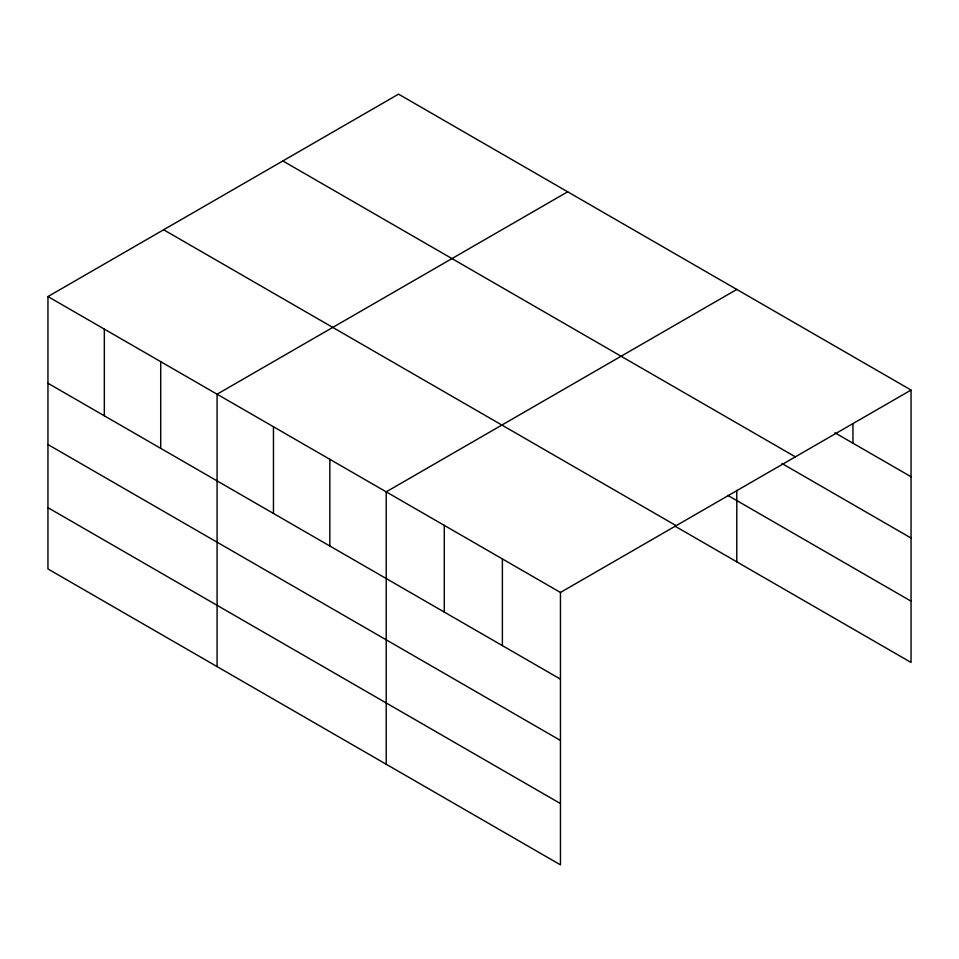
<?xml version="1.0" encoding="UTF-8"?>
<svg xmlns="http://www.w3.org/2000/svg" width="959" height="959" viewBox="0 0 959 959"><rect width="100%" height="100%" fill="white"/><g stroke="black" fill="none" stroke-linecap="round" stroke-linejoin="round"><path stroke-width="1.44" d="M560.464 740.432L560.464 592.458L47.95 296.559L47.95 568.951L560.464 864.85L560.464 740.432L47.95 444.532M675.292 526.335L911.05 662.441L911.05 390.049L398.536 94.15L47.95 296.559M567.668 191.8L217.082 394.197L217.082 666.601M736.788 289.438L386.213 491.847L386.213 764.239M560.464 592.458L911.05 390.049M834.893 432.773L911.05 476.743M282.845 160.944L795.359 456.844M781.969 463.497L911.05 538.023M727.821 495.383L911.05 601.161M163.641 229.764L676.155 525.664M47.95 383.252L560.464 679.152M47.95 507.671L560.464 803.57M852.959 423.77L852.959 443.202M736.788 490.277L736.788 561.842M502.384 558.917L502.384 645.611M444.293 525.388L444.293 612.082M329.836 459.301L329.836 545.995M273.459 426.755L273.459 513.449M160.704 361.651L160.704 448.344M104.327 329.105L104.327 415.798"/></g></svg>
